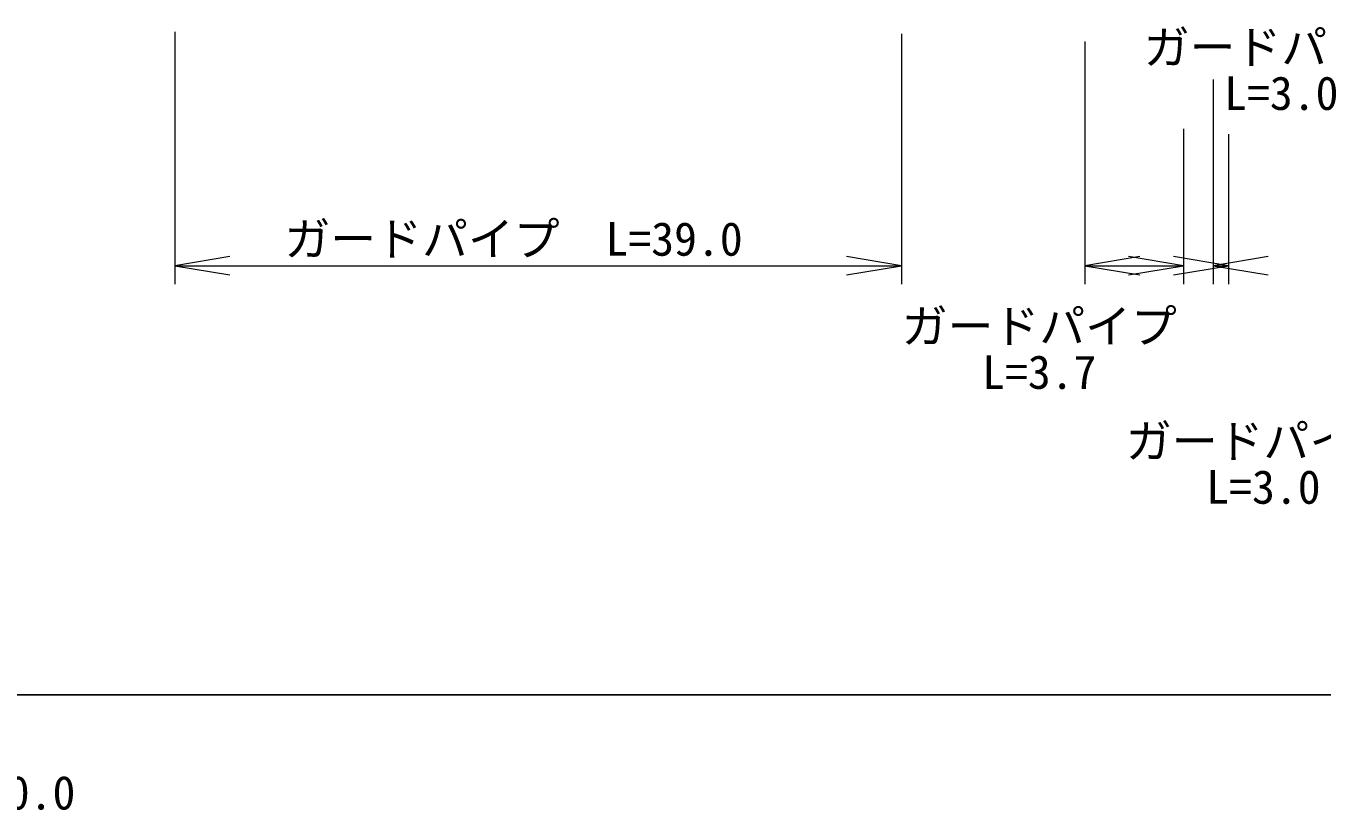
# Model space of a CAD drawing. Units: millimetres, scale not verified. Extents: x 40000 to 680000, y 20000 to 380000.
# Drawn here: x 468264 to 538933, y 198715 to 241440 of the extents above; entities that cross this region are included whole.
import ezdxf
from ezdxf.enums import TextEntityAlignment as Align

# ---------------------------------------------------------------- set-up
doc = ezdxf.new("R2010")
doc.units = ezdxf.units.MM
doc.header["$LTSCALE"] = 1000
doc.layers.add('M-STR-HTXT', color=7, linetype='Continuous', lineweight=13)
doc.layers.add('M-TTL-BAND', color=7, linetype='Continuous', lineweight=25)
doc.styles.add('ＭＳ ゴシック', font='')
doc.styles.get('ＭＳ ゴシック').set_extended_font_data('MS Gothic')

# ---------------------------------------------------------------- blocks, each defined once
blk = doc.blocks.new('open_arrow')
at = {"color": 0, "linetype": 'Continuous', "lineweight": -2}
blk.add_lwpolyline([(7.5, 1.25), (0, 0), (7.5, -1.25)], dxfattribs=at)

msp = doc.modelspace()

# ---------------------------------------------------------------- linework, layer by layer
at = {"layer": 'M-STR-HTXT'}
for p, q in [((476374, 241118), (476374, 227369)), ((516006, 241006), (516006, 227369)), ((526004, 240585), (526004, 227369)), ((532986, 238517), (532986, 227369)), ((531384, 235836), (531384, 227369)), ((533832, 235538), (533832, 227369)), ((476374, 228369), (516006, 228369)), ((526004, 228369), (531384, 228369)), ((532986, 228369), (533832, 228369))]:
    msp.add_line(p, q, dxfattribs=at)
at = {"layer": 'M-TTL-BAND'}
msp.add_line((40000, 205000), (579000, 205000), dxfattribs=at)

# ---------------------------------------------------------------- block references
at = {"layer": 'M-STR-HTXT', "xscale": 400, "yscale": 400}
for p in [(476374, 228369), (526004, 228369), (532986, 228369)]:
    msp.add_blockref('open_arrow', p, dxfattribs=at)
at = {"layer": 'M-STR-HTXT', "xscale": 400, "yscale": 400, "rotation": 180}
for p in [(516006, 228369), (531384, 228369), (533832, 228369)]:
    msp.add_blockref('open_arrow', p, dxfattribs=at)

# ---------------------------------------------------------------- texts
at = {"layer": 'M-STR-HTXT', "style": 'ＭＳ ゴシック'}
for s, p in [('ガードパイプ', (536709, 238812)), ('L=3.0', (536709, 236312)), ('ガードパイプ\u3000L=39.0', (494853, 228369)), ('ガードパイプ', (523515, 223614)), ('L=3.7', (523515, 221114)), ('ガードパイプ', (535736, 217354)), ('L=3.0', (535736, 214854))]:
    msp.add_text(s, height=1833, dxfattribs=at).set_placement(p, align=Align.BOTTOM_CENTER)
at = {"layer": 'M-TTL-BAND', "style": 'ＭＳ ゴシック'}
msp.add_text('400.0', height=1833, dxfattribs=at).set_placement((467844, 198195), align=Align.BOTTOM_CENTER)

doc.saveas('drawing.dxf')
